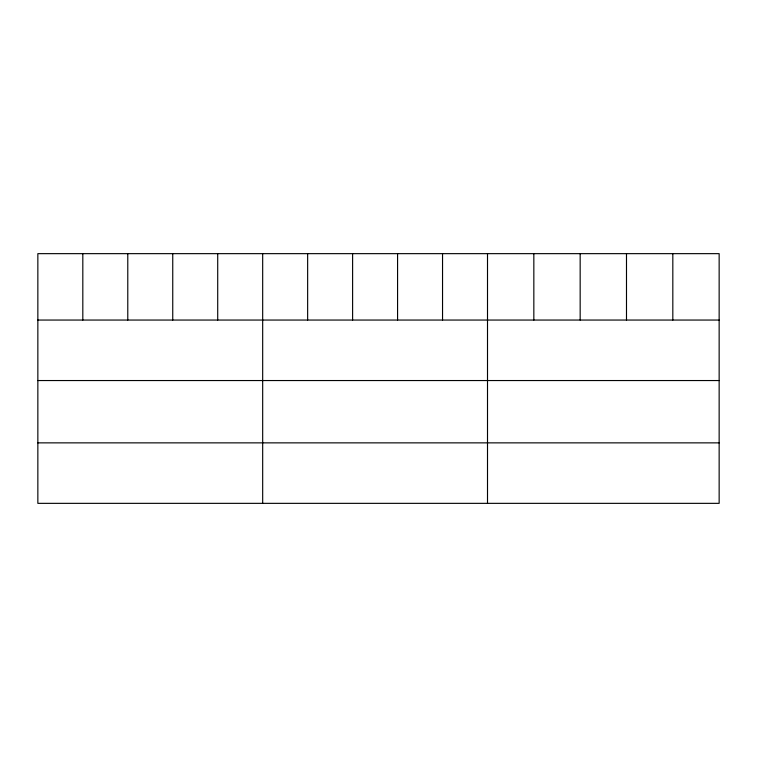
<?xml version="1.0" encoding="UTF-8"?>
<svg xmlns="http://www.w3.org/2000/svg" width="757" height="757" viewBox="0 0 757 757"><rect width="100%" height="100%" fill="white"/><g stroke="black" fill="none" stroke-linecap="round" stroke-linejoin="round"><path stroke-width="1.14" d="M719.15 320.05L719.15 503.348L37.85 503.348L37.85 253.652L719.15 253.652L719.15 320.05L37.85 320.05M37.85 380.544L719.15 380.544M37.85 442.864L719.15 442.864M672.822 253.652L672.822 320.05M626.493 253.652L626.493 320.05M580.165 253.652L580.165 320.05M533.836 253.652L533.836 320.05M487.508 253.652L487.508 503.348M442.542 253.652L442.542 320.05M397.576 253.652L397.576 320.05M352.611 253.652L352.611 320.05M307.645 253.652L307.645 320.05M262.679 253.652L262.679 503.348M217.713 253.652L217.713 320.05M172.747 253.652L172.747 320.05M127.782 253.652L127.782 320.05M82.816 253.652L82.816 320.05"/></g></svg>
